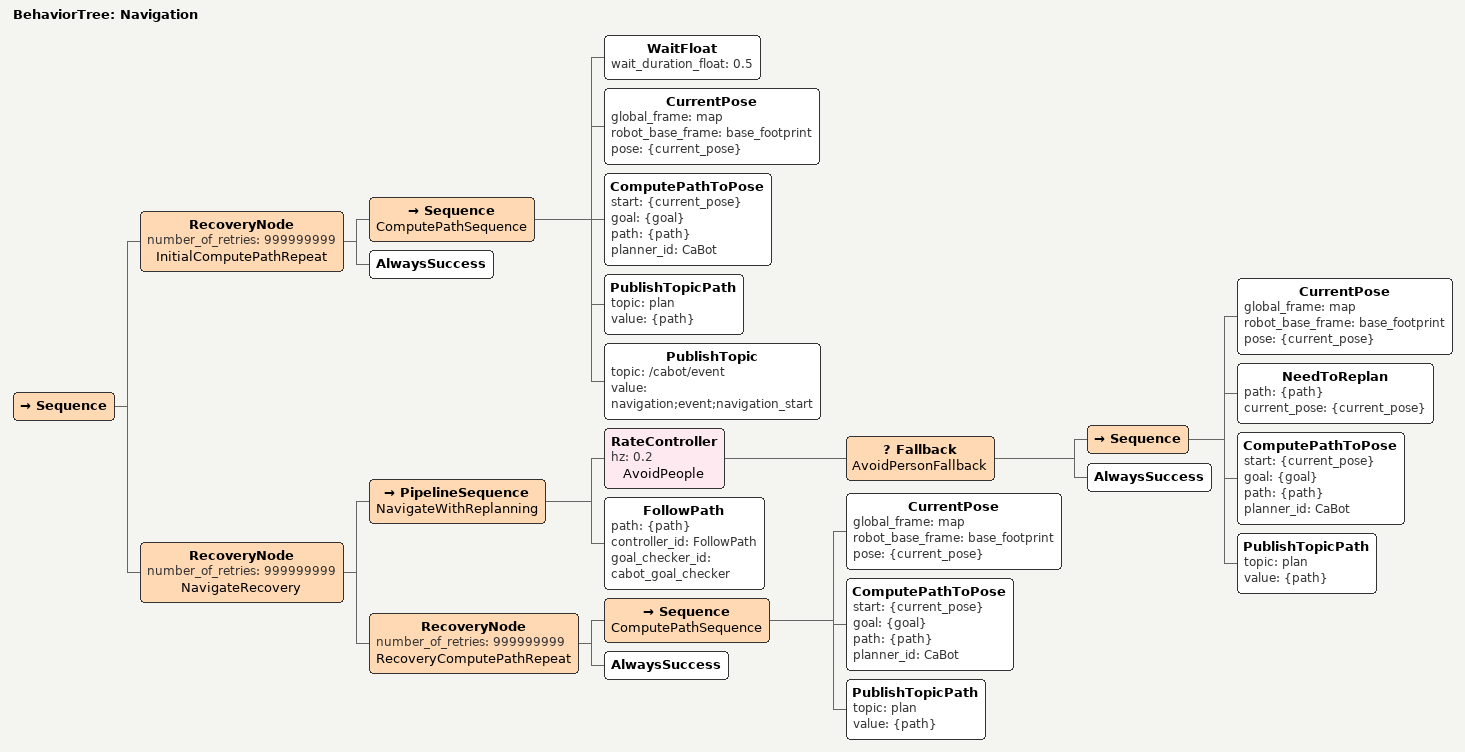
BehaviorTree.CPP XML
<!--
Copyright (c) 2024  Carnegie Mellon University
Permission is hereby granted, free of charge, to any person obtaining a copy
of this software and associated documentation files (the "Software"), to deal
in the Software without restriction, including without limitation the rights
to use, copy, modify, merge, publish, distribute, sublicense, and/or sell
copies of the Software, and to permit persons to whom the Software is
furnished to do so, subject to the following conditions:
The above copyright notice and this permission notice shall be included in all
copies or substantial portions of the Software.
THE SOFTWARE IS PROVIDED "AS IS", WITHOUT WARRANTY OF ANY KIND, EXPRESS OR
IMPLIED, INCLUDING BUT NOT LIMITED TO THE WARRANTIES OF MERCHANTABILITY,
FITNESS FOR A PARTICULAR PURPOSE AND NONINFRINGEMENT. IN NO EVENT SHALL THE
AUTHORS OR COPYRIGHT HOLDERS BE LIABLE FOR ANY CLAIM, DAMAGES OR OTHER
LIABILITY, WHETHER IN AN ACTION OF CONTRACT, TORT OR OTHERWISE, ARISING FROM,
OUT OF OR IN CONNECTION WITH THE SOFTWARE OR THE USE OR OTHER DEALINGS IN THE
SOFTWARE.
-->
<!--
  This Behavior Tree replans the global path periodically at 1 Hz and it also has
  recovery actions.
-->

<root>
  <BehaviorTree ID="Navigation">
    <Sequence>
      <!-- clear global costmap -->
      <RecoveryNode number_of_retries="999999999" name="InitialComputePathRepeat">
        <Sequence name="ComputePathSequence">
          <!-- clear costmap -->
          <!-- wait to make sure /path is passed to the planner -->
          <WaitFloat wait_duration_float="0.5" />
          <CurrentPose global_frame="map" robot_base_frame="base_footprint" pose="{current_pose}" />
          <ComputePathToPose start="{current_pose}" goal="{goal}" path="{path}" planner_id="CaBot" />
          <PublishTopicPath topic="plan" value="{path}" />
          <!-- front vibration -->
          <PublishTopic topic="/cabot/event" value="navigation;event;navigation_start" />
        </Sequence>
        <AlwaysSuccess />
      </RecoveryNode>

      <!-- main loop -->
      <RecoveryNode number_of_retries="999999999" name="NavigateRecovery">
        <!-- navigation -->
        <PipelineSequence name="NavigateWithReplanning">
          <!-- Check people status frequently -->
          <RateController hz="0.2" name="AvoidPeople">
            <Fallback name="AvoidPersonFallback">
              <Sequence>
                <CurrentPose global_frame="map" robot_base_frame="base_footprint"
                  pose="{current_pose}" />
                <NeedToReplan path="{path}" current_pose="{current_pose}" />
                <ComputePathToPose start="{current_pose}" goal="{goal}" path="{path}" planner_id="CaBot" />
                <PublishTopicPath topic="plan" value="{path}" />
              </Sequence>
              <AlwaysSuccess />
            </Fallback>
          </RateController>

          <!-- follow path -->
          <FollowPath path="{path}" controller_id="FollowPath" goal_checker_id="cabot_goal_checker" />
        </PipelineSequence>

        <!-- if follow path is aborted, compute path and try again -->
        <RecoveryNode number_of_retries="999999999" name="RecoveryComputePathRepeat">
          <Sequence name="ComputePathSequence">
            <!-- clear costmap -->
            <!-- wait long enough to include neighbor obstacles -->
            <CurrentPose global_frame="map" robot_base_frame="base_footprint" pose="{current_pose}" />
            <ComputePathToPose start="{current_pose}" goal="{goal}" path="{path}" planner_id="CaBot" />
            <PublishTopicPath topic="plan" value="{path}" />
          </Sequence>
          <AlwaysSuccess />
        </RecoveryNode>
      </RecoveryNode>
    </Sequence>
  </BehaviorTree>
</root>
